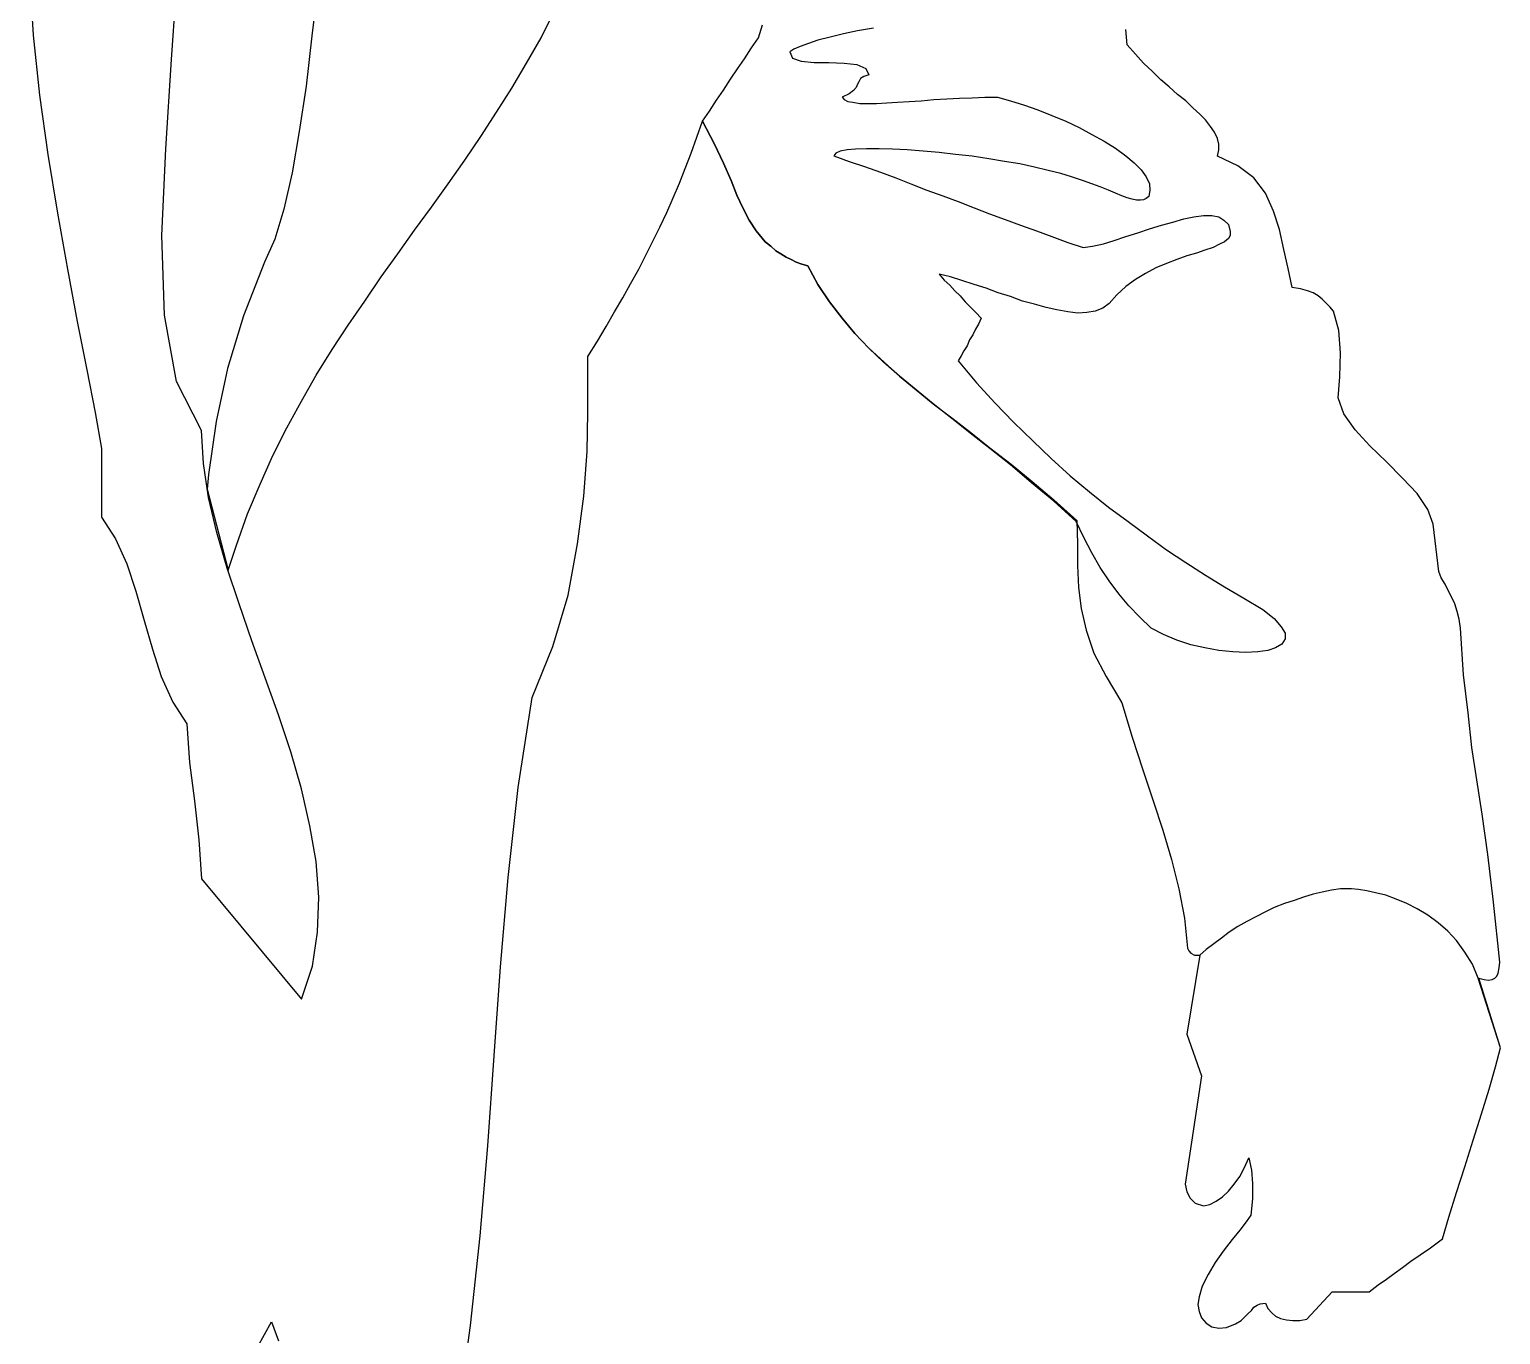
# Model space of a CAD drawing. Extents: x -3014 to -1983, y 5273 to 7048.
# Drawn here: x -2533 to -1983, y 6081 to 6569 of the extents above; entities that cross this region are included whole.
import ezdxf

# ---------------------------------------------------------------- set-up
doc = ezdxf.new("R2010")
doc.units = 0
doc.header["$LTSCALE"] = 1270
doc.header["$MEASUREMENT"] = 0
doc.layers.get('0').update_dxf_attribs({"linetype": 'CONTINUOUS'})

msp = doc.modelspace()

# ---------------------------------------------------------------- linework, layer by layer
at = {"linetype": 'CONTINUOUS'}
for p, q in [((-2479.45, 6557.41), (-2477.3, 6589.55)), ((-2532.53, 6588.6), (-2531.1, 6566.45)), ((-2424.69, 6585.98), (-2427.07, 6566.22)), ((-2341.35, 6565.51), (-2336.35, 6575.5)), ((-2260.15, 6565.51), (-2258.73, 6570.27)), ((-2228.49, 6566.93), (-2233.48, 6565.74)), ((-2223.25, 6568.12), (-2228.49, 6566.93)), ((-2217.3, 6569.08), (-2223.25, 6568.12)), ((-2122.53, 6562.88), (-2123.01, 6568.6)), ((-2531.1, 6566.45), (-2528.72, 6544.08)), ((-2427.07, 6566.22), (-2429.21, 6547.41)), ((-2346.83, 6555.98), (-2341.35, 6565.51)), ((-2265.39, 6557.64), (-2262.78, 6561.69)), ((-2262.78, 6561.69), (-2260.15, 6565.51)), ((-2244.68, 6562.17), (-2247.06, 6561.21)), ((-2241.58, 6563.36), (-2244.68, 6562.17)), ((-2238.01, 6564.55), (-2241.58, 6563.36)), ((-2233.48, 6565.74), (-2238.01, 6564.55)), ((-2119.44, 6559.31), (-2122.53, 6562.88)), ((-2481.59, 6524.07), (-2479.45, 6557.41)), ((-2352.3, 6546.69), (-2346.83, 6555.98)), ((-2268.01, 6553.84), (-2265.39, 6557.64)), ((-2247.06, 6561.21), (-2248.49, 6560.27)), ((-2248.49, 6560.27), (-2247.54, 6557.89)), ((-2247.54, 6557.89), (-2244.2, 6556.7)), ((-2244.2, 6556.7), (-2239.44, 6556.22)), ((-2239.44, 6556.22), (-2233.96, 6556.22)), ((-2233.96, 6556.22), (-2228.25, 6555.98)), ((-2228.25, 6555.98), (-2223.49, 6555.51)), ((-2116.35, 6555.98), (-2119.44, 6559.31)), ((-2113.01, 6552.88), (-2116.35, 6555.98)), ((-2270.63, 6550.03), (-2268.01, 6553.84)), ((-2223.49, 6555.51), (-2220.16, 6554.07)), ((-2220.87, 6550.98), (-2222.06, 6550.27)), ((-2218.96, 6551.69), (-2220.87, 6550.98)), ((-2220.16, 6554.07), (-2218.96, 6551.69)), ((-2109.92, 6549.79), (-2113.01, 6552.88)), ((-2429.21, 6547.41), (-2431.83, 6530.51)), ((-2358.02, 6537.65), (-2352.3, 6546.69)), ((-2275.87, 6542.17), (-2273.25, 6545.98)), ((-2273.25, 6545.98), (-2270.63, 6550.03)), ((-2224.68, 6545.74), (-2226.34, 6544.55)), ((-2223.73, 6546.93), (-2224.68, 6545.74)), ((-2223.25, 6548.12), (-2223.73, 6546.93)), ((-2222.77, 6549.07), (-2223.25, 6548.12)), ((-2222.06, 6550.27), (-2222.77, 6549.07)), ((-2106.82, 6547.17), (-2109.92, 6549.79)), ((-2103.72, 6544.31), (-2106.82, 6547.17)), ((-2528.72, 6544.08), (-2525.63, 6521.93)), ((-2278.49, 6538.13), (-2275.87, 6542.17)), ((-2226.34, 6544.55), (-2228.97, 6543.36)), ((-2228.97, 6543.36), (-2228.25, 6542.41)), ((-2228.25, 6542.41), (-2226.82, 6541.7)), ((-2226.82, 6541.7), (-2224.92, 6541.45)), ((-2224.92, 6541.45), (-2222.3, 6540.98)), ((-2222.3, 6540.98), (-2219.44, 6540.98)), ((-2219.44, 6540.98), (-2216.11, 6540.98)), ((-2216.11, 6540.98), (-2212.3, 6541.22)), ((-2212.3, 6541.22), (-2208.25, 6541.45)), ((-2208.25, 6541.45), (-2203.97, 6541.7)), ((-2203.97, 6541.7), (-2199.44, 6541.93)), ((-2199.44, 6541.93), (-2194.68, 6542.41)), ((-2194.68, 6542.41), (-2189.91, 6542.64)), ((-2189.91, 6542.64), (-2185.15, 6542.89)), ((-2185.15, 6542.89), (-2180.39, 6543.12)), ((-2180.39, 6543.12), (-2175.63, 6543.36)), ((-2175.63, 6543.36), (-2170.87, 6543.36)), ((-2170.87, 6543.36), (-2166.1, 6541.93)), ((-2166.1, 6541.93), (-2160.86, 6540.26)), ((-2160.86, 6540.26), (-2155.87, 6538.59)), ((-2100.63, 6541.93), (-2103.72, 6544.31)), ((-2098.01, 6539.32), (-2100.63, 6541.93)), ((-2095.39, 6536.94), (-2098.01, 6539.32)), ((-2363.97, 6528.6), (-2358.02, 6537.65)), ((-2283.25, 6528.36), (-2281.1, 6534.31)), ((-2281.1, 6534.31), (-2278.49, 6538.13)), ((-2276.59, 6525.74), (-2281.1, 6534.31)), ((-2281.1, 6534.31), (-2276.59, 6525.74)), ((-2155.87, 6538.59), (-2150.63, 6536.46)), ((-2150.63, 6536.46), (-2145.39, 6534.31)), ((-2145.39, 6534.31), (-2140.39, 6531.93)), ((-2093.25, 6534.79), (-2095.39, 6536.94)), ((-2091.35, 6532.41), (-2093.25, 6534.79)), ((-2431.83, 6530.51), (-2434.45, 6515.03)), ((-2369.92, 6519.79), (-2363.97, 6528.6)), ((-2285.4, 6522.41), (-2283.25, 6528.36)), ((-2140.39, 6531.93), (-2135.63, 6529.31)), ((-2135.63, 6529.31), (-2131.1, 6526.93)), ((-2089.91, 6530.26), (-2091.35, 6532.41)), ((-2088.72, 6527.88), (-2089.91, 6530.26)), ((-2483.02, 6491.7), (-2481.59, 6524.07)), ((-2273.25, 6518.6), (-2276.59, 6525.74)), ((-2276.59, 6525.74), (-2273.25, 6518.6)), ((-2229.68, 6523.12), (-2231.35, 6522.41)), ((-2227.06, 6523.6), (-2229.68, 6523.12)), ((-2223.96, 6523.84), (-2227.06, 6523.6)), ((-2219.92, 6524.07), (-2223.96, 6523.84)), ((-2215.16, 6524.07), (-2219.92, 6524.07)), ((-2210.15, 6523.84), (-2215.16, 6524.07)), ((-2204.68, 6523.6), (-2210.15, 6523.84)), ((-2198.73, 6523.12), (-2204.68, 6523.6)), ((-2192.77, 6522.65), (-2198.73, 6523.12)), ((-2131.1, 6526.93), (-2126.82, 6524.31)), ((-2126.82, 6524.31), (-2123.01, 6521.46)), ((-2088.25, 6525.74), (-2088.72, 6527.88)), ((-2088.72, 6521.22), (-2088.25, 6523.6)), ((-2088.25, 6523.6), (-2088.25, 6525.74)), ((-2525.63, 6521.93), (-2522.05, 6500.03)), ((-2376.11, 6510.98), (-2369.92, 6519.79)), ((-2287.54, 6516.7), (-2285.4, 6522.41)), ((-2270.39, 6512.17), (-2273.25, 6518.6)), ((-2273.25, 6518.6), (-2270.39, 6512.17)), ((-2231.35, 6522.41), (-2232.06, 6521.46)), ((-2232.06, 6521.46), (-2226.34, 6519.31)), ((-2226.34, 6519.31), (-2220.63, 6517.41)), ((-2220.63, 6517.41), (-2214.68, 6515.26)), ((-2186.59, 6521.93), (-2192.77, 6522.65)), ((-2180.39, 6521.22), (-2186.59, 6521.93)), ((-2174.2, 6520.27), (-2180.39, 6521.22)), ((-2168.25, 6519.31), (-2174.2, 6520.27)), ((-2162.53, 6518.36), (-2168.25, 6519.31)), ((-2157.06, 6517.17), (-2162.53, 6518.36)), ((-2123.01, 6521.46), (-2119.92, 6518.83)), ((-2119.92, 6518.83), (-2117.29, 6516.22)), ((-2081.11, 6517.64), (-2088.72, 6521.22)), ((-2075.15, 6513.13), (-2081.11, 6517.64)), ((-2434.45, 6515.03), (-2437.54, 6501.45)), ((-2289.68, 6511.21), (-2287.54, 6516.7)), ((-2268.25, 6506.7), (-2270.39, 6512.17)), ((-2270.39, 6512.17), (-2268.25, 6506.7)), ((-2214.68, 6515.26), (-2208.96, 6513.13)), ((-2208.96, 6513.13), (-2203.25, 6510.98)), ((-2152.06, 6515.97), (-2157.06, 6517.17)), ((-2147.3, 6514.78), (-2152.06, 6515.97)), ((-2143.25, 6513.59), (-2147.3, 6514.78)), ((-2139.2, 6512.17), (-2143.25, 6513.59)), ((-2135.63, 6510.98), (-2139.2, 6512.17)), ((-2117.29, 6516.22), (-2115.39, 6513.59)), ((-2115.39, 6513.59), (-2114.2, 6510.98)), ((-2070.86, 6507.41), (-2075.15, 6513.13)), ((-2382.3, 6502.17), (-2376.11, 6510.98)), ((-2292.06, 6505.74), (-2289.68, 6511.21)), ((-2266.11, 6501.93), (-2268.25, 6506.7)), ((-2268.25, 6506.7), (-2266.11, 6501.93)), ((-2203.25, 6510.98), (-2197.3, 6508.6)), ((-2197.3, 6508.6), (-2191.35, 6506.45)), ((-2191.35, 6506.45), (-2185.63, 6504.31)), ((-2132.54, 6509.79), (-2135.63, 6510.98)), ((-2129.44, 6508.6), (-2132.54, 6509.79)), ((-2126.82, 6507.41), (-2129.44, 6508.6)), ((-2124.44, 6506.45), (-2126.82, 6507.41)), ((-2122.53, 6505.74), (-2124.44, 6506.45)), ((-2113.97, 6508.6), (-2114.44, 6506.22)), ((-2114.2, 6510.98), (-2113.97, 6508.6)), ((-2067.77, 6500.74), (-2070.86, 6507.41)), ((-2437.54, 6501.45), (-2440.88, 6490.26)), ((-2388.73, 6493.6), (-2382.3, 6502.17)), ((-2294.44, 6500.26), (-2292.06, 6505.74)), ((-2263.73, 6497.41), (-2266.11, 6501.93)), ((-2266.11, 6501.93), (-2263.73, 6497.41)), ((-2185.63, 6504.31), (-2179.68, 6501.93)), ((-2179.68, 6501.93), (-2173.96, 6499.79)), ((-2120.63, 6505.26), (-2122.53, 6505.74)), ((-2118.96, 6504.79), (-2120.63, 6505.26)), ((-2117.54, 6504.79), (-2118.96, 6504.79)), ((-2116.35, 6505.03), (-2117.54, 6504.79)), ((-2115.39, 6505.5), (-2116.35, 6505.03)), ((-2114.44, 6506.22), (-2115.39, 6505.5)), ((-2522.05, 6500.03), (-2518.26, 6479.07)), ((-2297.06, 6494.79), (-2294.44, 6500.26)), ((-2261.11, 6493.36), (-2263.73, 6497.41)), ((-2263.73, 6497.41), (-2261.11, 6493.36)), ((-2173.96, 6499.79), (-2168.01, 6497.65)), ((-2168.01, 6497.65), (-2162.3, 6495.5)), ((-2162.3, 6495.5), (-2156.35, 6493.36)), ((-2114.2, 6494.08), (-2109.68, 6495.5)), ((-2109.68, 6495.5), (-2105.39, 6496.69)), ((-2105.39, 6496.69), (-2101.34, 6497.88)), ((-2101.34, 6497.88), (-2097.53, 6498.6)), ((-2097.53, 6498.6), (-2093.96, 6499.07)), ((-2093.96, 6499.07), (-2090.87, 6499.07)), ((-2090.87, 6499.07), (-2088.25, 6498.6)), ((-2088.25, 6498.6), (-2086.34, 6497.41)), ((-2086.34, 6497.41), (-2084.68, 6495.74)), ((-2084.68, 6495.74), (-2083.96, 6493.12)), ((-2065.63, 6493.83), (-2067.77, 6500.74)), ((-2482.07, 6461.93), (-2483.02, 6491.7)), ((-2440.88, 6490.26), (-2444.68, 6481.69)), ((-2394.92, 6484.79), (-2388.73, 6493.6)), ((-2299.68, 6489.55), (-2297.06, 6494.79)), ((-2257.77, 6489.32), (-2261.11, 6493.36)), ((-2261.11, 6493.36), (-2257.77, 6489.32)), ((-2156.35, 6493.36), (-2150.63, 6491.22)), ((-2150.63, 6491.22), (-2144.68, 6489.07)), ((-2127.3, 6489.78), (-2123.01, 6491.22)), ((-2123.01, 6491.22), (-2118.48, 6492.64)), ((-2118.48, 6492.64), (-2114.2, 6494.08)), ((-2084.68, 6490.51), (-2086.11, 6489.32)), ((-2083.96, 6491.7), (-2084.68, 6490.51)), ((-2083.96, 6493.12), (-2083.96, 6491.7)), ((-2063.97, 6486.46), (-2065.63, 6493.83)), ((-2401.11, 6476.22), (-2394.92, 6484.79)), ((-2302.3, 6484.31), (-2299.68, 6489.55)), ((-2255.64, 6487.65), (-2257.77, 6489.32)), ((-2257.77, 6489.32), (-2255.64, 6487.65)), ((-2253.72, 6485.98), (-2255.64, 6487.65)), ((-2255.64, 6487.65), (-2253.72, 6485.98)), ((-2251.82, 6484.79), (-2253.72, 6485.98)), ((-2253.72, 6485.98), (-2251.82, 6484.79)), ((-2249.92, 6483.6), (-2251.82, 6484.79)), ((-2251.82, 6484.79), (-2249.92, 6483.6)), ((-2144.68, 6489.07), (-2138.97, 6487.17)), ((-2138.97, 6487.17), (-2135.4, 6487.65)), ((-2135.4, 6487.65), (-2131.35, 6488.59)), ((-2131.35, 6488.59), (-2127.3, 6489.78)), ((-2096.58, 6485.02), (-2100.15, 6484.08)), ((-2093.48, 6486.21), (-2096.58, 6485.02)), ((-2090.39, 6487.17), (-2093.48, 6486.21)), ((-2088.01, 6488.36), (-2090.39, 6487.17)), ((-2086.11, 6489.32), (-2088.01, 6488.36)), ((-2062.3, 6479.31), (-2063.97, 6486.46)), ((-2518.26, 6479.07), (-2514.69, 6459.55)), ((-2444.68, 6481.69), (-2452.54, 6461.69)), ((-2308.02, 6473.6), (-2304.91, 6479.07)), ((-2304.91, 6479.07), (-2302.3, 6484.31)), ((-2248.02, 6482.64), (-2249.92, 6483.6)), ((-2249.92, 6483.6), (-2248.02, 6482.64)), ((-2246.11, 6481.69), (-2248.02, 6482.64)), ((-2248.02, 6482.64), (-2246.11, 6481.69)), ((-2243.97, 6480.98), (-2246.11, 6481.69)), ((-2246.11, 6481.69), (-2243.97, 6480.98)), ((-2241.82, 6480.26), (-2243.97, 6480.98)), ((-2243.97, 6480.98), (-2241.82, 6480.26)), ((-2238.01, 6473.36), (-2241.82, 6480.26)), ((-2241.82, 6480.26), (-2238.01, 6473.36)), ((-2111.82, 6479.55), (-2115.63, 6477.41)), ((-2107.77, 6481.22), (-2111.82, 6479.55)), ((-2103.96, 6482.64), (-2107.77, 6481.22)), ((-2100.15, 6484.08), (-2103.96, 6482.64)), ((-2060.87, 6472.17), (-2062.3, 6479.31)), ((-2407.3, 6467.16), (-2401.11, 6476.22)), ((-2310.87, 6468.35), (-2308.02, 6473.6)), ((-2233.73, 6466.93), (-2238.01, 6473.36)), ((-2238.01, 6473.36), (-2233.73, 6466.93)), ((-2192.77, 6477.17), (-2190.87, 6475.03)), ((-2188.49, 6476.22), (-2192.77, 6477.17)), ((-2190.87, 6475.03), (-2188.72, 6473.12)), ((-2184.21, 6474.79), (-2188.49, 6476.22)), ((-2179.68, 6473.36), (-2184.21, 6474.79)), ((-2175.15, 6471.93), (-2179.68, 6473.36)), ((-2119.44, 6475.26), (-2123.01, 6472.65)), ((-2115.63, 6477.41), (-2119.44, 6475.26)), ((-2313.97, 6463.12), (-2310.87, 6468.35)), ((-2188.72, 6473.12), (-2186.82, 6470.98)), ((-2186.82, 6470.98), (-2184.92, 6469.08)), ((-2184.92, 6469.08), (-2183.02, 6466.93)), ((-2170.63, 6470.27), (-2175.15, 6471.93)), ((-2166.1, 6468.83), (-2170.63, 6470.27)), ((-2161.59, 6467.16), (-2166.1, 6468.83)), ((-2126.34, 6469.55), (-2129.2, 6466.22)), ((-2123.01, 6472.65), (-2126.34, 6469.55)), ((-2057.77, 6471.69), (-2060.87, 6472.17)), ((-2055.15, 6470.98), (-2057.77, 6471.69)), ((-2053.01, 6470.27), (-2055.15, 6470.98)), ((-2051.1, 6469.08), (-2053.01, 6470.27)), ((-2049.68, 6467.89), (-2051.1, 6469.08)), ((-2048.25, 6466.45), (-2049.68, 6467.89)), ((-2413.49, 6458.12), (-2407.3, 6467.16)), ((-2317.06, 6457.64), (-2313.97, 6463.12)), ((-2228.97, 6460.74), (-2233.73, 6466.93)), ((-2233.73, 6466.93), (-2228.97, 6460.74)), ((-2183.02, 6466.93), (-2180.87, 6464.78)), ((-2180.87, 6464.78), (-2178.97, 6462.88)), ((-2178.97, 6462.88), (-2177.06, 6460.74)), ((-2157.06, 6465.97), (-2161.59, 6467.16)), ((-2152.78, 6464.78), (-2157.06, 6465.97)), ((-2148.73, 6463.84), (-2152.78, 6464.78)), ((-2144.68, 6463.12), (-2148.73, 6463.84)), ((-2140.87, 6462.65), (-2144.68, 6463.12)), ((-2137.53, 6462.88), (-2140.87, 6462.65)), ((-2134.44, 6463.36), (-2137.53, 6462.88)), ((-2131.58, 6464.55), (-2134.44, 6463.36)), ((-2129.2, 6466.22), (-2131.58, 6464.55)), ((-2046.82, 6465.03), (-2048.25, 6466.45)), ((-2045.39, 6463.36), (-2046.82, 6465.03)), ((-2043.48, 6456.22), (-2045.39, 6463.36)), ((-2514.69, 6459.55), (-2511.12, 6441.45)), ((-2477.54, 6437.17), (-2482.07, 6461.93)), ((-2452.54, 6461.69), (-2458.49, 6441.93)), ((-2419.45, 6449.07), (-2413.49, 6458.12)), ((-2320.39, 6452.17), (-2317.06, 6457.64)), ((-2224.21, 6455.03), (-2228.97, 6460.74)), ((-2228.97, 6460.74), (-2224.21, 6455.03)), ((-2178.01, 6458.6), (-2179.2, 6456.69)), ((-2177.06, 6460.74), (-2178.01, 6458.6)), ((-2323.96, 6446.46), (-2320.39, 6452.17)), ((-2218.96, 6449.55), (-2224.21, 6455.03)), ((-2224.21, 6455.03), (-2218.96, 6449.55)), ((-2181.35, 6452.64), (-2182.29, 6450.5)), ((-2180.16, 6454.55), (-2181.35, 6452.64)), ((-2179.2, 6456.69), (-2180.16, 6454.55)), ((-2042.77, 6447.88), (-2043.48, 6456.22)), ((-2425.4, 6439.55), (-2419.45, 6449.07)), ((-2323.96, 6437.4), (-2323.96, 6446.46)), ((-2213.49, 6444.31), (-2218.96, 6449.55)), ((-2218.96, 6449.55), (-2213.25, 6444.31)), ((-2184.44, 6446.69), (-2185.63, 6444.79)), ((-2183.48, 6448.59), (-2184.44, 6446.69)), ((-2182.29, 6450.5), (-2183.48, 6448.59)), ((-2043.01, 6438.84), (-2042.77, 6447.88)), ((-2511.12, 6441.45), (-2508.02, 6425.5)), ((-2458.49, 6441.93), (-2462.78, 6422.17)), ((-2207.54, 6439.07), (-2213.49, 6444.31)), ((-2213.25, 6444.31), (-2207.54, 6439.07)), ((-2185.63, 6444.79), (-2178.72, 6436.69)), ((-2468.26, 6418.83), (-2477.54, 6437.17)), ((-2430.87, 6429.79), (-2425.4, 6439.55)), ((-2323.96, 6425.5), (-2323.96, 6437.4)), ((-2201.34, 6434.07), (-2207.54, 6439.07)), ((-2207.54, 6439.07), (-2201.34, 6434.07)), ((-2178.72, 6436.69), (-2171.82, 6429.07)), ((-2043.73, 6430.98), (-2043.01, 6438.84)), ((-2436.35, 6419.79), (-2430.87, 6429.79)), ((-2194.92, 6428.83), (-2201.34, 6434.07)), ((-2201.34, 6434.07), (-2194.92, 6428.83)), ((-2041.58, 6425.03), (-2043.73, 6430.98)), ((-2508.02, 6425.5), (-2505.64, 6412.17)), ((-2324.21, 6410.98), (-2323.96, 6425.5)), ((-2188.01, 6423.36), (-2194.92, 6428.83)), ((-2194.92, 6428.83), (-2188.01, 6423.59)), ((-2171.82, 6429.07), (-2164.91, 6421.93)), ((-2037.3, 6419.08), (-2041.58, 6425.03)), ((-2467.55, 6406.45), (-2468.26, 6418.83)), ((-2462.78, 6422.17), (-2465.63, 6402.41)), ((-2441.59, 6409.55), (-2436.35, 6419.79)), ((-2188.01, 6423.59), (-2180.87, 6418.12)), ((-2181.1, 6417.89), (-2188.01, 6423.36)), ((-2164.91, 6421.93), (-2157.77, 6415.03)), ((-2031.82, 6413.12), (-2037.3, 6419.08)), ((-2173.73, 6412.17), (-2181.1, 6417.89)), ((-2180.87, 6418.12), (-2173.73, 6412.4)), ((-2157.77, 6415.03), (-2150.87, 6408.36)), ((-2025.63, 6407.17), (-2031.82, 6413.12)), ((-2505.64, 6412.17), (-2505.64, 6386.45)), ((-2446.35, 6398.84), (-2441.59, 6409.55)), ((-2325.4, 6394.31), (-2324.21, 6410.98)), ((-2173.73, 6412.4), (-2165.87, 6406.21)), ((-2166.1, 6405.98), (-2173.73, 6412.17)), ((-2150.87, 6408.36), (-2143.73, 6401.93)), ((-2465.63, 6393.83), (-2467.55, 6406.45)), ((-2465.63, 6402.41), (-2466.11, 6396.93)), ((-2158.25, 6399.31), (-2166.1, 6405.98)), ((-2165.87, 6406.21), (-2158.02, 6399.78)), ((-2143.73, 6401.93), (-2136.59, 6395.98)), ((-2019.67, 6400.97), (-2025.63, 6407.17)), ((-2466.11, 6396.93), (-2458.26, 6366.69)), ((-2451.11, 6387.65), (-2446.35, 6398.84)), ((-2149.92, 6392.41), (-2158.25, 6399.31)), ((-2158.02, 6399.78), (-2149.92, 6392.89)), ((-2014.2, 6395.27), (-2019.67, 6400.97)), ((-2462.54, 6380.74), (-2465.63, 6393.83)), ((-2327.78, 6376.45), (-2325.4, 6394.31)), ((-2149.92, 6392.89), (-2141.35, 6385.26)), ((-2141.58, 6384.79), (-2149.92, 6392.41)), ((-2136.59, 6395.98), (-2129.44, 6390.26)), ((-2010.15, 6389.31), (-2014.2, 6395.27)), ((-2505.64, 6386.45), (-2500.4, 6378.36)), ((-2455.16, 6375.97), (-2451.11, 6387.65)), ((-2129.44, 6390.26), (-2122.06, 6384.79)), ((-2008.25, 6383.83), (-2010.15, 6389.31)), ((-2458.73, 6367.41), (-2462.54, 6380.74)), ((-2138.72, 6378.83), (-2141.58, 6384.79)), ((-2141.35, 6385.26), (-2141.1, 6376.45)), ((-2122.06, 6384.79), (-2114.91, 6379.55)), ((-2006.11, 6366.22), (-2008.25, 6383.83)), ((-2500.4, 6378.36), (-2496.12, 6369.08)), ((-2458.26, 6366.69), (-2455.16, 6375.97)), ((-2331.35, 6357.4), (-2327.78, 6376.45)), ((-2141.1, 6376.45), (-2141.1, 6368.36)), ((-2135.63, 6373.12), (-2138.72, 6378.83)), ((-2114.91, 6379.55), (-2107.77, 6374.31)), ((-2496.12, 6369.08), (-2492.78, 6358.84)), ((-2132.54, 6367.64), (-2135.63, 6373.12)), ((-2107.77, 6374.31), (-2100.63, 6369.55)), ((-2100.63, 6369.55), (-2093.25, 6364.79)), ((-2454.21, 6354.07), (-2458.73, 6367.41)), ((-2141.1, 6368.36), (-2140.63, 6360.26)), ((-2129.2, 6362.64), (-2132.54, 6367.64)), ((-2093.25, 6364.79), (-2086.11, 6360.5)), ((-2005.15, 6363.84), (-2006.11, 6366.22)), ((-2003.73, 6361.45), (-2005.15, 6363.84)), ((-2492.78, 6358.84), (-2489.69, 6347.88)), ((-2140.63, 6360.26), (-2139.68, 6352.41)), ((-2125.63, 6357.88), (-2129.2, 6362.64)), ((-2086.11, 6360.5), (-2078.96, 6356.21)), ((-2002.54, 6359.07), (-2003.73, 6361.45)), ((-2001.35, 6356.69), (-2002.54, 6359.07)), ((-2449.44, 6340.26), (-2454.21, 6354.07)), ((-2337.06, 6338.12), (-2331.35, 6357.4)), ((-2121.82, 6353.35), (-2125.63, 6357.88)), ((-2117.77, 6349.07), (-2121.82, 6353.35)), ((-2078.96, 6356.21), (-2071.82, 6351.93)), ((-2000.16, 6354.07), (-2001.35, 6356.69)), ((-1999.2, 6351.22), (-2000.16, 6354.07)), ((-2489.69, 6347.88), (-2486.59, 6337.17)), ((-2139.68, 6352.41), (-2137.78, 6344.31)), ((-2113.49, 6345.02), (-2117.77, 6349.07)), ((-2071.82, 6351.93), (-2067.54, 6348.59)), ((-2067.54, 6348.59), (-2064.91, 6345.5)), ((-1998.49, 6348.36), (-1999.2, 6351.22)), ((-1998.01, 6345.02), (-1998.49, 6348.36)), ((-2137.78, 6344.31), (-2134.92, 6335.74)), ((-2108.96, 6342.64), (-2113.49, 6345.02)), ((-2103.96, 6340.5), (-2108.96, 6342.64)), ((-2064.91, 6345.5), (-2063.49, 6343.12)), ((-2063.49, 6343.12), (-2063.49, 6340.98)), ((-1996.82, 6327.64), (-1998.01, 6345.02)), ((-2486.59, 6337.17), (-2483.26, 6326.93)), ((-2444.45, 6326.45), (-2449.44, 6340.26)), ((-2344.68, 6319.07), (-2337.06, 6338.12)), ((-2098.72, 6338.83), (-2103.96, 6340.5)), ((-2093.48, 6337.64), (-2098.72, 6338.83)), ((-2088.25, 6336.69), (-2093.48, 6337.64)), ((-2083.01, 6336.22), (-2088.25, 6336.69)), ((-2078.25, 6335.98), (-2083.01, 6336.22)), ((-2073.72, 6336.22), (-2078.25, 6335.98)), ((-2069.92, 6336.69), (-2073.72, 6336.22)), ((-2067.06, 6337.64), (-2069.92, 6336.69)), ((-2064.68, 6339.07), (-2067.06, 6337.64)), ((-2063.49, 6340.98), (-2064.68, 6339.07)), ((-2134.92, 6335.74), (-2130.39, 6326.93)), ((-2483.26, 6326.93), (-2478.97, 6317.41)), ((-2439.44, 6312.64), (-2444.45, 6326.45)), ((-2130.39, 6326.93), (-2124.44, 6317.17)), ((-1995.15, 6313.36), (-1996.82, 6327.64)), ((-2478.97, 6317.41), (-2473.73, 6309.31)), ((-2349.92, 6285.5), (-2344.68, 6319.07)), ((-2124.44, 6317.17), (-2120.63, 6304.31)), ((-2473.73, 6309.31), (-2472.78, 6294.79)), ((-2434.92, 6298.84), (-2439.44, 6312.64)), ((-1993.73, 6300.5), (-1995.15, 6313.36)), ((-2120.63, 6304.31), (-2116.58, 6292.17)), ((-2430.87, 6285.03), (-2434.92, 6298.84)), ((-1991.82, 6288.36), (-1993.73, 6300.5)), ((-2472.78, 6294.79), (-2470.87, 6280.5)), ((-2116.58, 6292.17), (-2112.78, 6280.5)), ((-1989.91, 6275.5), (-1991.82, 6288.36)), ((-2427.78, 6271.21), (-2430.87, 6285.03)), ((-2353.73, 6251.93), (-2349.92, 6285.5)), ((-2470.87, 6280.5), (-2469.2, 6265.98)), ((-2112.78, 6280.5), (-2109.2, 6269.55)), ((-2425.4, 6257.88), (-2427.78, 6271.21)), ((-1987.77, 6260.5), (-1989.91, 6275.5)), ((-2469.2, 6265.98), (-2468.26, 6251.45)), ((-2109.2, 6269.55), (-2105.87, 6258.59)), ((-1985.63, 6242.64), (-1987.77, 6260.5)), ((-2424.44, 6244.55), (-2425.4, 6257.88)), ((-2105.87, 6258.59), (-2103.25, 6247.64)), ((-2468.26, 6251.45), (-2430.87, 6206.45)), ((-2356.58, 6218.59), (-2353.73, 6251.93)), ((-2424.92, 6231.46), (-2424.44, 6244.55)), ((-2103.25, 6247.64), (-2101.11, 6236.69)), ((-2060.15, 6243.36), (-2063.72, 6242.17)), ((-2056.58, 6244.55), (-2060.15, 6243.36)), ((-2053.01, 6245.74), (-2056.58, 6244.55)), ((-2049.68, 6246.45), (-2053.01, 6245.74)), ((-2046.11, 6247.17), (-2049.68, 6246.45)), ((-2042.77, 6247.64), (-2046.11, 6247.17)), ((-2041.1, 6247.64), (-2042.77, 6247.64)), ((-2038.72, 6247.64), (-2041.1, 6247.64)), ((-2036.11, 6247.4), (-2038.72, 6247.64)), ((-2033.01, 6246.93), (-2036.11, 6247.4)), ((-2029.68, 6246.21), (-2033.01, 6246.93)), ((-2025.87, 6245.26), (-2029.68, 6246.21)), ((-2022.05, 6243.83), (-2025.87, 6245.26)), ((-2018.01, 6242.17), (-2022.05, 6243.83)), ((-1983.25, 6220.26), (-1985.63, 6242.64)), ((-2074.44, 6237.16), (-2077.77, 6235.5)), ((-2070.86, 6239.07), (-2074.44, 6237.16)), ((-2067.54, 6240.74), (-2070.86, 6239.07)), ((-2063.72, 6242.17), (-2067.54, 6240.74)), ((-2014.2, 6240.26), (-2018.01, 6242.17)), ((-2010.15, 6237.88), (-2014.2, 6240.26)), ((-2006.34, 6235.03), (-2010.15, 6237.88)), ((-2101.11, 6236.69), (-2099.91, 6225.5)), ((-2081.11, 6233.59), (-2084.44, 6231.46)), ((-2077.77, 6235.5), (-2081.11, 6233.59)), ((-2002.77, 6231.92), (-2006.34, 6235.03)), ((-1999.43, 6228.35), (-2002.77, 6231.92)), ((-2426.82, 6218.83), (-2424.92, 6231.46)), ((-2090.16, 6227.16), (-2093.01, 6225.02)), ((-2087.3, 6229.31), (-2090.16, 6227.16)), ((-2084.44, 6231.46), (-2087.3, 6229.31)), ((-1996.34, 6224.07), (-1999.43, 6228.35)), ((-2095.39, 6222.88), (-2100.15, 6193.36)), ((-2095.39, 6222.88), (-2100.15, 6193.36)), ((-2099.91, 6225.5), (-2099.44, 6224.55)), ((-2099.44, 6224.55), (-2098.72, 6223.59)), ((-2098.72, 6223.59), (-2097.3, 6222.88)), ((-2097.3, 6222.88), (-2095.39, 6222.88)), ((-2093.01, 6225.02), (-2095.39, 6222.88)), ((-1993.48, 6219.55), (-1996.34, 6224.07)), ((-2430.87, 6206.45), (-2426.82, 6218.83)), ((-2358.97, 6185.26), (-2356.58, 6218.59)), ((-1991.35, 6214.31), (-1993.48, 6219.55)), ((-1984.44, 6215.02), (-1983.96, 6216.21)), ((-1983.96, 6216.21), (-1983.49, 6218.12)), ((-1983.49, 6218.12), (-1983.25, 6220.26)), ((-1983.01, 6188.35), (-1991.35, 6214.31)), ((-1991.1, 6214.31), (-1989.2, 6213.83)), ((-1983.01, 6188.35), (-1991.1, 6214.31)), ((-1989.2, 6213.83), (-1987.53, 6213.6)), ((-1987.53, 6213.6), (-1986.11, 6213.83)), ((-1986.11, 6213.83), (-1985.15, 6214.31)), ((-1985.15, 6214.31), (-1984.44, 6215.02)), ((-2100.15, 6193.36), (-2094.67, 6177.88)), ((-2100.15, 6193.36), (-2094.67, 6177.88)), ((-1984.91, 6181.21), (-1983.01, 6188.35)), ((-1984.91, 6181.21), (-1983.01, 6188.35)), ((-2361.35, 6151.7), (-2358.97, 6185.26)), ((-2094.67, 6177.88), (-2100.87, 6137.42)), ((-2094.67, 6177.88), (-2100.87, 6137.42)), ((-1987.3, 6172.89), (-1984.91, 6181.21)), ((-1987.3, 6172.89), (-1984.91, 6181.21)), ((-1990.15, 6163.61), (-1987.3, 6172.89)), ((-1990.15, 6163.61), (-1987.3, 6172.89)), ((-1993.25, 6153.84), (-1990.15, 6163.61)), ((-1993.25, 6153.84), (-1990.15, 6163.61)), ((-2364.21, 6118.12), (-2361.35, 6151.7)), ((-1996.34, 6143.84), (-1993.25, 6153.84)), ((-1996.34, 6143.84), (-1993.25, 6153.84)), ((-2078.72, 6143.6), (-2077.06, 6147.17)), ((-2078.72, 6143.6), (-2077.06, 6147.17)), ((-2077.06, 6147.17), (-2076.1, 6142.65)), ((-2077.06, 6147.17), (-2076.1, 6142.65)), ((-1999.43, 6134.31), (-1996.34, 6143.84)), ((-1999.43, 6134.31), (-1996.34, 6143.84)), ((-2082.54, 6137.42), (-2080.39, 6140.27)), ((-2082.54, 6137.42), (-2080.39, 6140.27)), ((-2080.39, 6140.27), (-2078.72, 6143.6)), ((-2080.39, 6140.27), (-2078.72, 6143.6)), ((-2076.1, 6142.65), (-2075.63, 6137.65)), ((-2076.1, 6142.65), (-2075.63, 6137.65)), ((-2100.87, 6137.42), (-2100.15, 6134.56)), ((-2100.87, 6137.42), (-2100.15, 6134.56)), ((-2100.15, 6134.56), (-2098.96, 6132.18)), ((-2100.15, 6134.56), (-2098.96, 6132.18)), ((-2089.2, 6130.99), (-2086.82, 6132.65)), ((-2089.2, 6130.99), (-2086.82, 6132.65)), ((-2086.82, 6132.65), (-2084.68, 6134.79)), ((-2086.82, 6132.65), (-2084.68, 6134.79)), ((-2084.68, 6134.79), (-2082.54, 6137.42)), ((-2084.68, 6134.79), (-2082.54, 6137.42)), ((-2075.63, 6137.65), (-2075.63, 6131.93)), ((-2075.63, 6137.65), (-2075.63, 6131.93)), ((-2002.29, 6125.03), (-1999.43, 6134.31)), ((-2002.29, 6125.03), (-1999.43, 6134.31)), ((-2098.96, 6132.18), (-2097.06, 6130.27)), ((-2098.96, 6132.18), (-2097.06, 6130.27)), ((-2097.06, 6130.27), (-2093.96, 6129.32)), ((-2097.06, 6130.27), (-2093.96, 6129.32)), ((-2093.96, 6129.32), (-2091.58, 6129.79)), ((-2093.96, 6129.32), (-2091.58, 6129.79)), ((-2091.58, 6129.79), (-2089.2, 6130.99)), ((-2091.58, 6129.79), (-2089.2, 6130.99)), ((-2075.63, 6131.93), (-2076.34, 6125.75)), ((-2075.63, 6131.93), (-2076.34, 6125.75)), ((-2078.01, 6123.36), (-2080.39, 6120.27)), ((-2078.01, 6123.36), (-2080.39, 6120.27)), ((-2076.34, 6125.75), (-2078.01, 6123.36)), ((-2076.34, 6125.75), (-2078.01, 6123.36)), ((-2004.67, 6116.93), (-2002.29, 6125.03)), ((-2004.67, 6116.93), (-2002.29, 6125.03)), ((-2367.78, 6084.56), (-2364.21, 6118.12)), ((-2083.25, 6116.7), (-2086.59, 6112.42)), ((-2083.25, 6116.7), (-2086.59, 6112.42)), ((-2080.39, 6120.27), (-2083.25, 6116.7)), ((-2080.39, 6120.27), (-2083.25, 6116.7)), ((-2009.2, 6113.61), (-2004.67, 6116.93)), ((-2009.2, 6113.61), (-2004.67, 6116.93)), ((-2086.59, 6112.42), (-2089.68, 6108.12)), ((-2086.59, 6112.42), (-2089.68, 6108.12)), ((-2016.58, 6108.6), (-2013.01, 6110.98)), ((-2016.58, 6108.6), (-2013.01, 6110.98)), ((-2013.01, 6110.98), (-2009.2, 6113.61)), ((-2013.01, 6110.98), (-2009.2, 6113.61)), ((-2089.68, 6108.12), (-2092.29, 6103.6)), ((-2089.68, 6108.12), (-2092.29, 6103.6)), ((-2022.77, 6104.08), (-2019.67, 6106.22)), ((-2022.77, 6104.08), (-2019.67, 6106.22)), ((-2019.67, 6106.22), (-2016.58, 6108.6)), ((-2019.67, 6106.22), (-2016.58, 6108.6)), ((-2092.29, 6103.6), (-2094.44, 6099.32)), ((-2092.29, 6103.6), (-2094.44, 6099.32)), ((-2032.06, 6097.17), (-2028.73, 6099.79)), ((-2032.06, 6097.17), (-2028.73, 6099.79)), ((-2028.73, 6099.79), (-2025.63, 6101.94)), ((-2028.73, 6099.79), (-2025.63, 6101.94)), ((-2025.63, 6101.94), (-2022.77, 6104.08)), ((-2025.63, 6101.94), (-2022.77, 6104.08)), ((-2095.63, 6095.27), (-2096.11, 6092.41)), ((-2095.63, 6095.27), (-2096.11, 6092.41)), ((-2094.44, 6099.32), (-2095.63, 6095.27)), ((-2094.44, 6099.32), (-2095.63, 6095.27)), ((-2055.39, 6086.94), (-2045.86, 6097.17)), ((-2055.39, 6086.94), (-2045.86, 6097.17)), ((-2045.86, 6097.17), (-2032.06, 6097.17)), ((-2045.86, 6097.17), (-2032.06, 6097.17)), ((-2096.11, 6092.41), (-2095.63, 6089.8)), ((-2096.11, 6092.41), (-2095.63, 6089.8)), ((-2095.63, 6089.8), (-2094.67, 6087.41)), ((-2095.63, 6089.8), (-2094.67, 6087.41)), ((-2078.49, 6087.88), (-2077.3, 6089.07)), ((-2078.49, 6087.88), (-2077.3, 6089.07)), ((-2077.3, 6089.07), (-2076.1, 6090.26)), ((-2077.3, 6089.07), (-2076.1, 6090.26)), ((-2076.1, 6090.26), (-2075.15, 6091.45)), ((-2076.1, 6090.26), (-2075.15, 6091.45)), ((-2075.15, 6091.45), (-2073.96, 6092.18)), ((-2075.15, 6091.45), (-2073.96, 6092.18)), ((-2073.96, 6092.18), (-2072.77, 6092.65)), ((-2073.96, 6092.18), (-2072.77, 6092.65)), ((-2072.77, 6092.65), (-2070.86, 6092.89)), ((-2072.77, 6092.65), (-2070.86, 6092.89)), ((-2070.86, 6092.89), (-2069.92, 6090.99)), ((-2070.86, 6092.89), (-2069.92, 6090.99)), ((-2069.92, 6090.99), (-2068.48, 6089.32)), ((-2069.92, 6090.99), (-2068.48, 6089.32)), ((-2068.48, 6089.32), (-2067.06, 6088.13)), ((-2068.48, 6089.32), (-2067.06, 6088.13)), ((-2447.31, 6076.46), (-2442.07, 6085.98)), ((-2442.07, 6085.98), (-2439.44, 6078.84)), ((-2372.54, 6050.51), (-2367.78, 6084.56)), ((-2094.67, 6087.41), (-2093.01, 6085.5)), ((-2094.67, 6087.41), (-2093.01, 6085.5)), ((-2093.01, 6085.5), (-2090.87, 6084.08)), ((-2093.01, 6085.5), (-2090.87, 6084.08)), ((-2090.87, 6084.08), (-2088.25, 6083.6)), ((-2090.87, 6084.08), (-2088.25, 6083.6)), ((-2088.25, 6083.6), (-2085.39, 6083.84)), ((-2088.25, 6083.6), (-2085.39, 6083.84)), ((-2085.39, 6083.84), (-2082.06, 6085.27)), ((-2085.39, 6083.84), (-2082.06, 6085.27)), ((-2082.06, 6085.27), (-2079.91, 6086.46)), ((-2082.06, 6085.27), (-2079.91, 6086.46)), ((-2079.91, 6086.46), (-2078.49, 6087.88)), ((-2079.91, 6086.46), (-2078.49, 6087.88)), ((-2067.06, 6088.13), (-2065.16, 6087.17)), ((-2067.06, 6088.13), (-2065.16, 6087.17)), ((-2065.16, 6087.17), (-2063.01, 6086.69)), ((-2065.16, 6087.17), (-2063.01, 6086.69)), ((-2063.01, 6086.69), (-2060.63, 6086.46)), ((-2063.01, 6086.69), (-2060.63, 6086.46)), ((-2060.63, 6086.46), (-2058.01, 6086.46)), ((-2060.63, 6086.46), (-2058.01, 6086.46)), ((-2058.01, 6086.46), (-2055.39, 6086.94)), ((-2058.01, 6086.46), (-2055.39, 6086.94))]:
    msp.add_line(p, q, dxfattribs=at)

doc.saveas('drawing.dxf')
